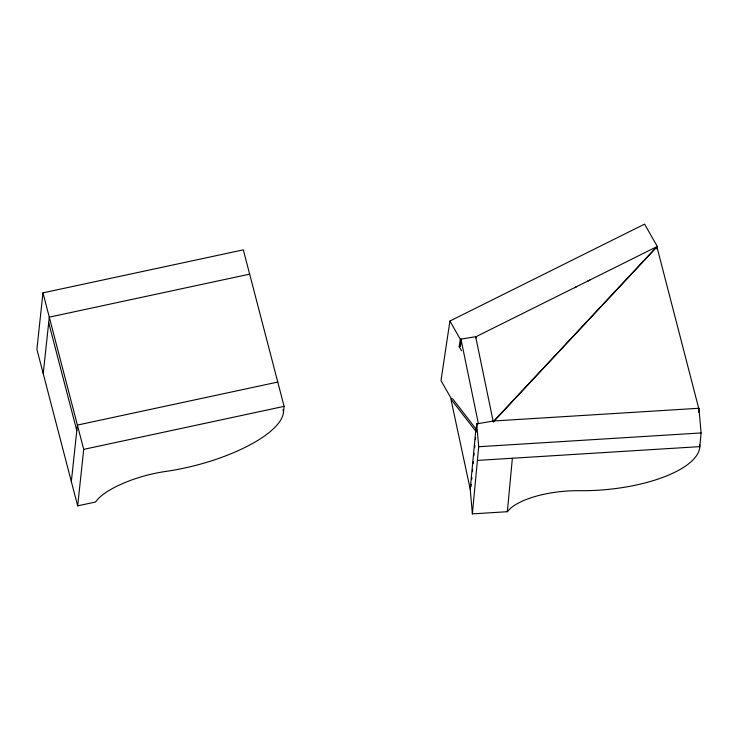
<?xml version="1.0" encoding="UTF-8"?>
<svg xmlns="http://www.w3.org/2000/svg" width="738" height="738" viewBox="0 0 738 738"><rect width="100%" height="100%" fill="white"/><g stroke="black" fill="none" stroke-linecap="round" stroke-linejoin="round"><path stroke-width="1.11" d="M656.635 248.78L656.811 246.75M475.955 431.785L476.702 423.889L493.325 421.011L698.941 408.271L701.1 432.948L699.818 446.628A98.468 36.54 -5 0 1 579.45 490.696A61.162 22.694 -5 0 0 510.714 508.159L507.347 511.711L472.375 513.879L470.226 489.202L475.798 429.94L475.955 431.785L476.397 429.488L452.514 398.612M471.047 486.443L471.259 484.165M471.683 479.608L471.896 477.329M472.44 471.628L472.652 469.35M473.187 463.658L473.399 461.379M473.934 455.678L474.147 453.4M474.682 447.698L474.903 445.42M475.438 439.719L475.65 437.44M476.61 427.237L476.933 423.852M472.375 513.879L478.694 446.73L476.702 423.889M507.347 511.711L512.375 458.243M698.628 411.647L698.941 408.271M698.618 412.145L698.923 409.138L656.921 246.843L494.091 421.038M42.952 292.857L36.9 349.342L77.665 505.853L95.386 502.052L98.707 498.205A61.162 20.719 -14.6 0 1 165.829 471.425A98.468 33.358 -14.6 0 0 283.512 411.878L284.102 406.361L243.328 249.85L42.952 292.857L83.717 449.368L77.665 505.853M43.228 373.64L49.28 317.156L249.656 274.139M71.337 481.563L77.389 425.079L277.774 382.063M656.986 248.568L657.309 246.446L644.569 224.121L449.922 321.03L460.3 339.222L459.184 346.639L460.327 346.445L460.844 342.026M449.922 321.03L440.992 380.605L451.37 398.806M460.327 346.445L461.434 339.037M476.001 337.995L476.204 336.611L657.309 246.446M493.98 420.955L656.017 247.59M574.487 287.737L576.544 286.713M587.863 281.077L589.92 280.053M83.717 449.368L284.102 406.361M460.3 339.222L476.204 336.611M478.694 446.73L701.1 432.948M477.403 460.411L699.818 446.628L699.615 444.387M476.185 431.748L450.881 399.037L470.226 489.193M459.184 346.639L461.545 350.771M282.931 409.664L283.512 411.878M48.69 322.672L76.798 430.595M475.706 336.915L493.362 422.265M461.102 339.812L478.362 423.566"/></g></svg>
